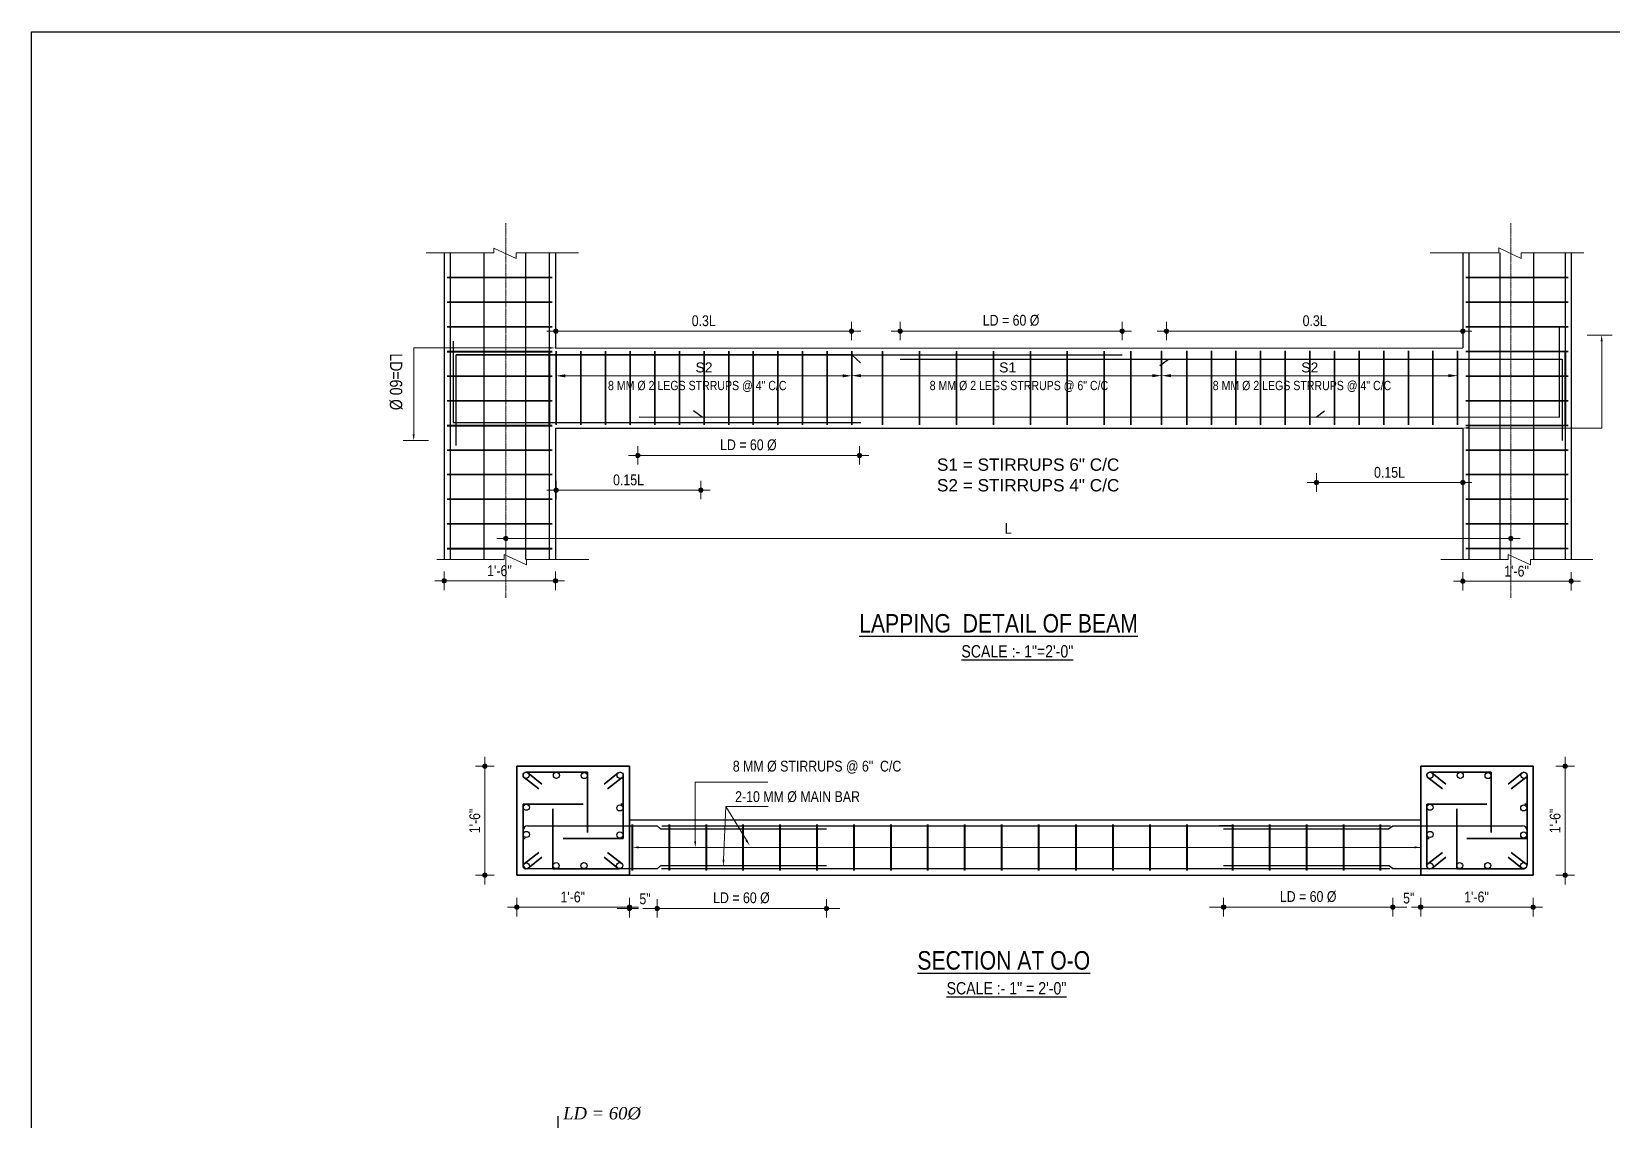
# Model space of a CAD drawing. Header units: inches. Extents: x 57837 to 133168, y 6972 to 27776.
# Drawn here: x 75831 to 76858, y 19423 to 20130 of the extents above; entities that cross this region are included whole.
import ezdxf

# ---------------------------------------------------------------- set-up
doc = ezdxf.new("R2010")
doc.units = ezdxf.units.IN
doc.header["$MEASUREMENT"] = 0
for name, pattern in [('7', [102.626827, 39.007475, -24.611877, 39.007475]), ('CENTER', [2, 1.25, -0.25, 0.25, -0.25]), ('CENTER2', [1.125, 0.75, -0.125, 0.125, -0.125])]:
    doc.linetypes.add(name, pattern=pattern)
for name, color, linetype, lineweight in [('CENTER', 9, 'CENTER', 5), ('DIM', 2, 'Continuous', 13), ('ROD', 1, 'Continuous', 40), ('rod position', 1, 'Continuous', 30), ('stirrup', 60, '7', 35)]:
    doc.layers.add(name, color=color, linetype=linetype, lineweight=lineweight)
doc.layers.add('elevation', color=3, linetype='Continuous')
doc.layers.add('text', color=255, linetype='Continuous')
doc.styles.add('Arial', font='arial.ttf', dxfattribs={"height": 6.5})
doc.styles.add('SLAB', font='timesi.ttf', dxfattribs={"height": 7})
doc.styles.get("Standard").update_dxf_attribs({"font": 'ARIALN.TTF', "height": 7})

msp = doc.modelspace()

# ---------------------------------------------------------------- hatches: boundary and pattern name
at = {"lineweight": 13}
h = msp.add_hatch(color=256, dxfattribs=at)
edge = h.paths.add_edge_path()
edge.add_arc((76172, 19935.6), 1.42, 180, 540)
h = msp.add_hatch(color=256, dxfattribs=at)
edge = h.paths.add_edge_path()
edge.add_arc((76364, 19935.6), 1.42, 0, 360)
h = msp.add_hatch(color=256, dxfattribs=at)
edge = h.paths.add_edge_path()
edge.add_arc((76395.7, 19935.6), 1.42, 180, 540)
h = msp.add_hatch(color=256, dxfattribs=at)
edge = h.paths.add_edge_path()
edge.add_arc((76539.9, 19935.6), 1.42, 0, 360)
h = msp.add_hatch(color=256, dxfattribs=at)
edge = h.paths.add_edge_path()
edge.add_arc((76568.7, 19935.6), 1.42, 180, 540)
h = msp.add_hatch(color=256, dxfattribs=at)
edge = h.paths.add_edge_path()
edge.add_arc((76761.1, 19935.6), 1.42, 0, 360)
h = msp.add_hatch(color=256, dxfattribs=at)
edge = h.paths.add_edge_path()
edge.add_arc((76225.1, 19854.8), 1.42, 180, 540)
h = msp.add_hatch(color=256, dxfattribs=at)
edge = h.paths.add_edge_path()
edge.add_arc((76369.2, 19854.8), 1.42, 0, 360)
h = msp.add_hatch(color=256, dxfattribs=at)
edge = h.paths.add_edge_path()
edge.add_arc((76172.1, 19832.3), 1.42, 180, 540)
h = msp.add_hatch(color=256, dxfattribs=at)
edge = h.paths.add_edge_path()
edge.add_arc((76266.2, 19832.3), 1.42, 0, 360)
h = msp.add_hatch(color=256, dxfattribs=at)
edge = h.paths.add_edge_path()
edge.add_arc((76666.1, 19837.2), 1.42, 180, 540)
h = msp.add_hatch(color=256, dxfattribs=at)
edge = h.paths.add_edge_path()
edge.add_arc((76761.1, 19837.2), 1.42, 0, 360)
h = msp.add_hatch(color=256, dxfattribs=at)
edge = h.paths.add_edge_path()
edge.add_arc((76139.5, 19800.9), 1.42, 180, 540)
h = msp.add_hatch(color=256, dxfattribs=at)
edge = h.paths.add_edge_path()
edge.add_arc((76792.4, 19800.9), 1.42, 0, 360)
h = msp.add_hatch(color=256, dxfattribs=at)
edge = h.paths.add_edge_path()
edge.add_arc((76099.3, 19773.3), 1.42, 180, 540)
h = msp.add_hatch(color=256, dxfattribs=at)
edge = h.paths.add_edge_path()
edge.add_arc((76171.6, 19773.3), 1.42, 0, 360)
h = msp.add_hatch(color=256, dxfattribs=at)
edge = h.paths.add_edge_path()
edge.add_arc((76761.1, 19773), 1.42, 180, 540)
h = msp.add_hatch(color=256, dxfattribs=at)
edge = h.paths.add_edge_path()
edge.add_arc((76831.6, 19773), 1.42, 0, 360)
h = msp.add_hatch(color=256, dxfattribs=at)
edge = h.paths.add_edge_path()
edge.add_arc((76125.8, 19652.9), 1.42, 90, 450)
h = msp.add_hatch(color=256, dxfattribs=at)
edge = h.paths.add_edge_path()
edge.add_arc((76827.7, 19652.9), 1.42, 90, 450)
h = msp.add_hatch(color=256, dxfattribs=at)
edge = h.paths.add_edge_path()
edge.add_arc((76125.8, 19582.1), 1.42, -90, 270)
h = msp.add_hatch(color=256, dxfattribs=at)
edge = h.paths.add_edge_path()
edge.add_arc((76827.7, 19582.1), 1.42, -90, 270)
h = msp.add_hatch(color=256, dxfattribs=at)
edge = h.paths.add_edge_path()
edge.add_arc((76146.6, 19561.3), 1.42, 180, 540)
h = msp.add_hatch(color=256, dxfattribs=at)
edge = h.paths.add_edge_path()
edge.add_arc((76219.7, 19561.3), 1.42, 0, 360)
h = msp.add_hatch(color=256, dxfattribs=at)
edge = h.paths.add_edge_path()
edge.add_arc((76219.7, 19560.5), 1.42, 0, 360)
h = msp.add_hatch(color=256, dxfattribs=at)
edge = h.paths.add_edge_path()
edge.add_arc((76237.7, 19560.5), 1.42, 180, 540)
h = msp.add_hatch(color=256, dxfattribs=at)
edge = h.paths.add_edge_path()
edge.add_arc((76237.7, 19560.5), 1.42, 180, 540)
h = msp.add_hatch(color=256, dxfattribs=at)
edge = h.paths.add_edge_path()
edge.add_arc((76347.7, 19560.5), 1.42, 0, 360)
h = msp.add_hatch(color=256, dxfattribs=at)
edge = h.paths.add_edge_path()
edge.add_arc((76605.8, 19561.3), 1.42, 180, 540)
h = msp.add_hatch(color=256, dxfattribs=at)
edge = h.paths.add_edge_path()
edge.add_arc((76715.8, 19561.3), 1.42, 0, 360)
h = msp.add_hatch(color=256, dxfattribs=at)
edge = h.paths.add_edge_path()
edge.add_arc((76715.8, 19561.3), 1.42, 0, 360)
h = msp.add_hatch(color=256, dxfattribs=at)
edge = h.paths.add_edge_path()
edge.add_arc((76733.8, 19561.3), 1.42, 180, 540)
h = msp.add_hatch(color=256, dxfattribs=at)
edge = h.paths.add_edge_path()
edge.add_arc((76733.8, 19561.3), 1.42, 180, 540)
h = msp.add_hatch(color=256, dxfattribs=at)
edge = h.paths.add_edge_path()
edge.add_arc((76806.9, 19561.3), 1.42, 0, 360)

# ---------------------------------------------------------------- linework, layer by layer
at = {"color": 1}
for p, q in [((75831.3, 18018.3), (75831.3, 20130.1)), ((75831.3, 20130.1), (78711.3, 20130.1))]:
    msp.add_line(p, q, dxfattribs=at)
at = {"lineweight": 13}
for p, q in [((76178, 19935.6), (76166, 19935.6)), ((76172, 19929.6), (76172, 19941.6)), ((76358, 19935.6), (76370, 19935.6)), ((76364, 19941.6), (76364, 19929.6)), ((76401.7, 19935.6), (76389.7, 19935.6)), ((76395.7, 19929.6), (76395.7, 19941.6)), ((76533.9, 19935.6), (76545.9, 19935.6)), ((76539.9, 19941.6), (76539.9, 19929.6)), ((76574.7, 19935.6), (76562.7, 19935.6)), ((76568.7, 19929.6), (76568.7, 19941.6)), ((76755.1, 19935.6), (76767.1, 19935.6)), ((76761.1, 19941.6), (76761.1, 19929.6)), ((76231.1, 19854.8), (76219.1, 19854.8)), ((76225.1, 19848.8), (76225.1, 19860.8)), ((76363.2, 19854.8), (76375.2, 19854.8)), ((76369.2, 19860.8), (76369.2, 19848.8)), ((76666.1, 19831.2), (76666.1, 19843.2)), ((76761.1, 19843.2), (76761.1, 19831.2)), ((76178.1, 19832.3), (76166.1, 19832.3)), ((76172.1, 19826.3), (76172.1, 19838.3)), ((76260.2, 19832.3), (76272.2, 19832.3)), ((76266.2, 19838.3), (76266.2, 19826.3)), ((76672.1, 19837.2), (76660.1, 19837.2)), ((76755.1, 19837.2), (76767.1, 19837.2)), ((76139.5, 19794.9), (76139.5, 19806.9)), ((76792.4, 19806.9), (76792.4, 19794.9)), ((76145.5, 19800.9), (76133.5, 19800.9)), ((76786.4, 19800.9), (76798.4, 19800.9)), ((76105.3, 19773.3), (76093.3, 19773.3)), ((76099.3, 19767.3), (76099.3, 19779.3)), ((76165.6, 19773.3), (76177.6, 19773.3)), ((76171.6, 19779.3), (76171.6, 19767.3)), ((76767.1, 19773), (76755.1, 19773)), ((76761.1, 19767), (76761.1, 19779)), ((76825.6, 19773), (76837.6, 19773)), ((76831.6, 19779), (76831.6, 19767)), ((76125.8, 19646.9), (76125.8, 19658.9)), ((76827.7, 19646.9), (76827.7, 19658.9)), ((76119.8, 19652.9), (76131.8, 19652.9)), ((76821.7, 19652.9), (76833.7, 19652.9)), ((76125.8, 19588.1), (76125.8, 19576.1)), ((76827.7, 19588.1), (76827.7, 19576.1)), ((76131.8, 19582.1), (76119.8, 19582.1)), ((76833.7, 19582.1), (76821.7, 19582.1)), ((76146.6, 19555.3), (76146.6, 19567.3)), ((76219.7, 19567.3), (76219.7, 19555.3)), ((76219.7, 19566.5), (76219.7, 19554.5)), ((76237.7, 19554.5), (76237.7, 19566.5)), ((76237.7, 19554.5), (76237.7, 19566.5)), ((76347.7, 19566.5), (76347.7, 19554.5)), ((76605.8, 19555.3), (76605.8, 19567.3)), ((76715.8, 19567.3), (76715.8, 19555.3)), ((76715.8, 19567.3), (76715.8, 19555.3)), ((76733.8, 19555.3), (76733.8, 19567.3)), ((76733.8, 19555.3), (76733.8, 19567.3)), ((76806.9, 19567.3), (76806.9, 19555.3)), ((76152.6, 19561.3), (76140.6, 19561.3)), ((76213.7, 19561.3), (76225.7, 19561.3)), ((76213.7, 19560.5), (76225.7, 19560.5)), ((76243.7, 19560.5), (76231.7, 19560.5)), ((76243.7, 19560.5), (76231.7, 19560.5)), ((76341.7, 19560.5), (76353.7, 19560.5)), ((76611.8, 19561.3), (76599.8, 19561.3)), ((76709.8, 19561.3), (76721.8, 19561.3)), ((76709.8, 19561.3), (76721.8, 19561.3)), ((76739.8, 19561.3), (76727.8, 19561.3)), ((76739.8, 19561.3), (76727.8, 19561.3)), ((76800.9, 19561.3), (76812.9, 19561.3))]:
    msp.add_line(p, q, dxfattribs=at)
for centre in [(76172, 19935.6), (76364, 19935.6), (76395.7, 19935.6), (76539.9, 19935.6), (76568.7, 19935.6), (76761.1, 19935.6), (76225.1, 19854.8), (76369.2, 19854.8), (76172.1, 19832.3), (76266.2, 19832.3), (76666.1, 19837.2), (76761.1, 19837.2), (76139.5, 19800.9), (76792.4, 19800.9), (76099.3, 19773.3), (76171.6, 19773.3), (76761.1, 19773), (76831.6, 19773), (76125.8, 19652.9), (76827.7, 19652.9), (76125.8, 19582.1), (76827.7, 19582.1), (76146.6, 19561.3), (76219.7, 19561.3), (76219.7, 19560.5), (76237.7, 19560.5), (76237.7, 19560.5), (76347.7, 19560.5), (76605.8, 19561.3), (76715.8, 19561.3), (76715.8, 19561.3), (76733.8, 19561.3), (76733.8, 19561.3), (76806.9, 19561.3)]:
    msp.add_circle(centre, 1.42, dxfattribs=at)
at = {"color": 0, "linetype": 'ByBlock'}
for start, end in [(0, 180), (180, 0)]:
    msp.add_arc((76347.5, 19560.5), 0.125, start, end, dxfattribs=at)
at = {"layer": 'CENTER', "linetype": 'CENTER2'}
for p, q in [((76139.5, 19762.3), (76139.5, 20005.6)), ((76792.4, 19762.3), (76792.4, 20005.6))]:
    msp.add_line(p, q, dxfattribs=at)
at = {"layer": 'DIM'}
for p, q in [((76087.7, 19986.3), (76131.6, 19986.3)), ((76087.7, 19986.3), (76131.6, 19986.3)), ((76131.6, 19986.3), (76131.6, 19989.5)), ((76131.6, 19989.5), (76146.2, 19982.8)), ((76131.6, 19986.3), (76131.6, 19989.5)), ((76131.6, 19989.5), (76146.2, 19982.8)), ((76146.2, 19982.8), (76146.2, 19986.3)), ((76146.2, 19986.3), (76186.7, 19986.3)), ((76146.2, 19982.8), (76146.2, 19986.3)), ((76146.2, 19986.3), (76186.7, 19986.3)), ((76740, 19986.4), (76784.6, 19986.4)), ((76740, 19986.4), (76784.6, 19986.4)), ((76784.6, 19986.4), (76784.6, 19989.6)), ((76784.6, 19989.6), (76799.1, 19982.8)), ((76784.6, 19986.4), (76784.6, 19989.6)), ((76784.6, 19989.6), (76799.1, 19982.8)), ((76799.1, 19982.8), (76799.1, 19986.4)), ((76799.1, 19986.4), (76839.8, 19986.4)), ((76799.1, 19982.8), (76799.1, 19986.4)), ((76799.1, 19986.4), (76839.8, 19986.4)), ((76841.9, 19932.9), (76858.2, 19932.9)), ((76089.1, 19864.4), (76072.8, 19864.4)), ((76094.5, 19787.2), (76138.4, 19787.2)), ((76094.5, 19787.2), (76138.4, 19787.2)), ((76138.4, 19787.2), (76138.4, 19790.4)), ((76138.4, 19790.4), (76152.9, 19783.6)), ((76138.4, 19787.2), (76138.4, 19790.4)), ((76138.4, 19790.4), (76152.9, 19783.6)), ((76152.9, 19783.6), (76152.9, 19787.2)), ((76152.9, 19787.2), (76193.4, 19787.2)), ((76152.9, 19783.6), (76152.9, 19787.2)), ((76152.9, 19787.2), (76193.4, 19787.2)), ((76746.8, 19787.2), (76790.7, 19787.2)), ((76790.7, 19787.2), (76790.7, 19790.5)), ((76790.7, 19790.5), (76805.2, 19783.7)), ((76805.2, 19783.7), (76805.2, 19787.2)), ((76805.2, 19787.2), (76845.7, 19787.2)), ((76280.9, 19592.1), (76282.4, 19626.7)), ((76282.4, 19626.7), (76309.8, 19626.7)), ((76241.7, 19560.5), (76343.7, 19560.5))]:
    msp.add_line(p, q, dxfattribs=at)
at = {"layer": 'DIM', "linetype": 'Continuous'}
for p, q in [((76176, 19935.6), (76360, 19935.6)), ((76399.7, 19935.6), (76535.9, 19935.6)), ((76757.1, 19935.6), (76572.7, 19935.6)), ((76229.1, 19854.8), (76365.2, 19854.8)), ((76176.1, 19832.3), (76262.2, 19832.3)), ((76670.1, 19837.2), (76757.1, 19837.2)), ((76143.5, 19800.9), (76788.4, 19800.9)), ((76103.3, 19773.3), (76167.6, 19773.3)), ((76765.1, 19773), (76827.6, 19773)), ((76125.8, 19648.9), (76125.8, 19586.1)), ((76827.7, 19648.9), (76827.7, 19586.1)), ((76215.7, 19561.3), (76150.6, 19561.3)), ((76215.7, 19560.5), (76211.7, 19560.5)), ((76228.5, 19560.5), (76356.5, 19560.5)), ((76241.7, 19560.5), (76245.7, 19560.5)), ((76596.7, 19561.3), (76724.7, 19561.3)), ((76609.8, 19561.3), (76711.8, 19561.3)), ((76711.8, 19561.3), (76707.8, 19561.3)), ((76737.8, 19561.3), (76741.8, 19561.3)), ((76802.9, 19561.3), (76737.8, 19561.3))]:
    msp.add_line(p, q, dxfattribs=at)
at = {"layer": 'DIM', "extrusion": (0, 0, -1)}
for p, q in [((76851.4, 19928.9), (76851.4, 19882.7)), ((76167.6, 19924.6), (76079.6, 19924.6)), ((76079.6, 19924.6), (76079.6, 19902)), ((76079.6, 19868.4), (76079.6, 19914.5)), ((76851.4, 19872.6), (76851.4, 19895.3)), ((76765.1, 19872.6), (76851.4, 19872.6))]:
    msp.add_line(p, q, dxfattribs=at)
at = {"layer": 'DIM', "lineweight": 9}
for p, q in [((76178, 19906.5), (76358.2, 19906.5)), ((76370.2, 19906.6), (76559.5, 19906.6)), ((76571.5, 19906.6), (76751.8, 19906.6))]:
    msp.add_line(p, q, dxfattribs=at)
at = {"layer": 'DIM', "lineweight": 13}
for p, q in [((76262.5, 19604.1), (76262.5, 19642.5)), ((76262.5, 19642.5), (76309.6, 19642.5)), ((76295.7, 19604.8), (76282.4, 19626.7)), ((76225.7, 19600.1), (76733.8, 19600.1)), ((76729.8, 19600.1), (76238.1, 19600.1))]:
    msp.add_line(p, q, dxfattribs=at)
at = {"layer": 'DIM', "linetype": 'Continuous', "lineweight": -3}
msp.add_line((76173.1, 19425.5), (76173.1, 19416.3), dxfattribs=at)
at = {"layer": 'DIM', "extrusion": (0, 0, -1)}
for points in [[(-76167.6, 19924), (-76171.6, 19924.6), (-76167.6, 19925.3)], [(-76852.1, 19928.9), (-76851.4, 19932.9), (-76850.7, 19928.9)], [(-76765.1, 19873.3), (-76761.1, 19872.6), (-76765.1, 19872)], [(-76078.9, 19868.4), (-76079.6, 19864.4), (-76080.2, 19868.4)]]:
    msp.add_solid(points, dxfattribs=at)
at = {"layer": 'DIM'}
for points in [[(76178, 19907.5), (76178, 19905.5), (76172, 19906.5)], [(76358.2, 19907.5), (76358.2, 19905.5), (76364.2, 19906.5)], [(76370.2, 19907.6), (76370.2, 19905.6), (76364.2, 19906.6)], [(76559.5, 19907.6), (76559.5, 19905.6), (76565.5, 19906.6)], [(76571.5, 19907.6), (76571.5, 19905.6), (76565.5, 19906.6)], [(76751.8, 19907.6), (76751.8, 19905.6), (76757.8, 19906.6)], [(76281.5, 19592.1), (76280.7, 19588.1), (76280.2, 19592.2)]]:
    msp.add_solid(points, dxfattribs=at)
at = {"layer": 'DIM', "lineweight": 13}
for points in [[(76225.7, 19599.5), (76221.7, 19600.1), (76225.7, 19600.8)], [(76263.1, 19604.1), (76262.5, 19600.1), (76261.8, 19604.1)], [(76296.3, 19605.1), (76297.8, 19601.4), (76295.1, 19604.4)], [(76729.8, 19600.8), (76733.8, 19600.1), (76729.8, 19599.5)]]:
    msp.add_solid(points, dxfattribs=at)
at = {"layer": 'elevation'}
for p, q in [((76099.3, 19986.3), (76099.3, 19872.5)), ((76099.3, 19986.3), (76099.3, 19924.5)), ((76171.6, 19986.3), (76171.6, 19924.5)), ((76171.6, 19986.3), (76171.6, 19924.5)), ((76171.6, 19986.3), (76171.6, 19924.5)), ((76761.1, 19986.4), (76761.1, 19924.6)), ((76761.1, 19986.4), (76761.1, 19924.6)), ((76761.1, 19986.4), (76761.1, 19924.6)), ((76831.6, 19986.4), (76831.6, 19924.6)), ((76831.6, 19986.4), (76831.6, 19924.6)), ((76831.6, 19986.4), (76831.6, 19924.6)), ((76171.6, 19924.5), (76761.1, 19924.6)), ((76831.6, 19924.6), (76831.6, 19872.6)), ((76099.3, 19872.5), (76099.3, 19787.2)), ((76099.3, 19872.5), (76099.3, 19787.2)), ((76171.6, 19872.5), (76761.1, 19872.6)), ((76171.6, 19872.5), (76171.6, 19787.2)), ((76171.6, 19872.5), (76171.6, 19787.2)), ((76171.6, 19872.5), (76171.6, 19787.2)), ((76761.1, 19872.6), (76761.1, 19787.2)), ((76761.1, 19872.6), (76761.1, 19787.2)), ((76761.1, 19872.6), (76761.1, 19787.2)), ((76831.6, 19872.6), (76831.6, 19787.2)), ((76831.6, 19872.6), (76831.6, 19787.2)), ((76831.6, 19872.6), (76831.6, 19787.2)), ((76146.6, 19582.1), (76146.6, 19652.9)), ((76146.6, 19652.9), (76219.7, 19652.9)), ((76219.7, 19652.9), (76146.6, 19652.9)), ((76146.6, 19652.9), (76146.6, 19582.1)), ((76219.7, 19652.9), (76146.6, 19652.9)), ((76146.6, 19652.9), (76146.6, 19582.1)), ((76146.6, 19582.1), (76146.6, 19652.9)), ((76146.6, 19652.9), (76219.7, 19652.9)), ((76219.7, 19652.9), (76219.7, 19582.1)), ((76219.7, 19582.1), (76219.7, 19652.9)), ((76219.7, 19582.1), (76219.7, 19652.9)), ((76219.7, 19652.9), (76219.7, 19582.1)), ((76733.8, 19582.1), (76733.8, 19652.9)), ((76733.8, 19652.9), (76806.9, 19652.9)), ((76806.9, 19652.9), (76733.8, 19652.9)), ((76733.8, 19652.9), (76733.8, 19582.1)), ((76806.9, 19652.9), (76733.8, 19652.9)), ((76733.8, 19652.9), (76733.8, 19582.1)), ((76733.8, 19582.1), (76733.8, 19652.9)), ((76733.8, 19652.9), (76806.9, 19652.9)), ((76806.9, 19652.9), (76806.9, 19582.1)), ((76806.9, 19582.1), (76806.9, 19652.9)), ((76806.9, 19582.1), (76806.9, 19652.9)), ((76806.9, 19652.9), (76806.9, 19582.1)), ((76219.7, 19618.1), (76733.8, 19618.1)), ((76219.7, 19582.1), (76146.6, 19582.1)), ((76146.6, 19582.1), (76219.7, 19582.1)), ((76146.6, 19582.1), (76219.7, 19582.1)), ((76219.7, 19582.1), (76146.6, 19582.1)), ((76171.7, 19582.1), (76608.8, 19582.1)), ((76608.8, 19582.1), (76806.9, 19582.1)), ((76806.9, 19582.1), (76733.8, 19582.1)), ((76733.8, 19582.1), (76806.9, 19582.1)), ((76733.8, 19582.1), (76806.9, 19582.1)), ((76806.9, 19582.1), (76733.8, 19582.1))]:
    msp.add_line(p, q, dxfattribs=at)
at = {"layer": 'ROD'}
for p, q in [((76101.3, 19922.3), (76169.6, 19922.3)), ((76167.6, 19922.5), (76167.6, 19874.5)), ((76167.6, 19922.5), (76167.6, 19874.5)), ((76827.6, 19922.6), (76827.6, 19874.6)), ((76827.6, 19922.6), (76827.6, 19874.6)), ((76101.3, 19874.3), (76169.6, 19874.3)), ((76101.3, 19794.3), (76169.6, 19794.3)), ((76221.7, 19585.1), (76221.7, 19615.1)), ((76245.7, 19585.1), (76245.7, 19615.1)), ((76269.7, 19585.1), (76269.7, 19615.1)), ((76293.7, 19585.1), (76293.7, 19615.1)), ((76317.7, 19585.1), (76317.7, 19615.1)), ((76341.7, 19585.1), (76341.7, 19615.1)), ((76365.7, 19585.1), (76365.7, 19615.1)), ((76389.7, 19585.1), (76389.7, 19615.1)), ((76413.7, 19585.1), (76413.7, 19615.1)), ((76437.7, 19585.1), (76437.7, 19615.1)), ((76461.7, 19585.1), (76461.7, 19615.1)), ((76485.7, 19585.1), (76485.7, 19615.1)), ((76510, 19585.1), (76510, 19615.1)), ((76534, 19585.1), (76534, 19615.1)), ((76558, 19585.1), (76558, 19615.1)), ((76582, 19585.1), (76582, 19615.1)), ((76611.8, 19585.1), (76611.8, 19615.1)), ((76611.8, 19585.1), (76611.8, 19615.1)), ((76635.8, 19585.1), (76635.8, 19615.1)), ((76635.8, 19585.1), (76635.8, 19615.1)), ((76659.8, 19585.1), (76659.8, 19615.1)), ((76683.8, 19585.1), (76683.8, 19615.1)), ((76707.8, 19585.1), (76707.8, 19615.1))]:
    msp.add_line(p, q, dxfattribs=at)
at = {"layer": 'rod position'}
for p, q in [((76103.3, 19986.3), (76103.3, 19787.2)), ((76103.3, 19986.3), (76103.3, 19787.2)), ((76125.2, 19986.3), (76125.2, 19787.2)), ((76125.2, 19986.3), (76125.2, 19787.2)), ((76152.2, 19986.3), (76152.2, 19787.2)), ((76152.2, 19986.3), (76152.2, 19787.2)), ((76167.6, 19986.3), (76167.6, 19787.2)), ((76167.6, 19986.3), (76167.6, 19787.2)), ((76765.1, 19986.4), (76765.1, 19787.2)), ((76765.1, 19986.4), (76765.1, 19787.2)), ((76785.2, 19986.4), (76785.2, 19787.2)), ((76785.2, 19986.4), (76785.2, 19787.2)), ((76807.2, 19986.4), (76807.2, 19787.2)), ((76807.2, 19986.4), (76807.2, 19787.2)), ((76827.6, 19986.4), (76827.6, 19787.2)), ((76827.6, 19986.4), (76827.6, 19787.2)), ((76824, 19879.7), (76824, 19938.6)), ((76105.1, 19929.1), (76105.1, 19876.2)), ((76364.2, 19920.1), (76107.1, 19920.1)), ((76107.1, 19920.1), (76539.9, 19920.1)), ((76107.1, 19861.2), (76107.1, 19920.1)), ((76369.9, 19915), (76364.2, 19920.1)), ((76395.7, 19917.3), (76825.8, 19917.3)), ((76564.3, 19913.3), (76569.9, 19917.3)), ((76569.9, 19917.3), (76825.8, 19917.3)), ((76825.8, 19917.3), (76825.8, 19864.4)), ((76266.9, 19879.7), (76261.4, 19883.7)), ((76665.8, 19879.7), (76671.4, 19883.7)), ((76105.1, 19876.2), (76370, 19876.2)), ((76105.1, 19876.2), (76105.1, 19876.2)), ((76226, 19879.8), (76824, 19879.7)), ((76825.8, 19864.4), (76825.8, 19864.4)), ((76150.6, 19589.1), (76150.6, 19611.1)), ((76153.6, 19614.1), (76237.7, 19614.1)), ((76237.7, 19614.1), (76239.8, 19612.1)), ((76239.8, 19612.1), (76347.7, 19612.1)), ((76240.7, 19614.1), (76608.8, 19614.1)), ((76611.8, 19614.1), (76603.1, 19614.1)), ((76603.1, 19614.1), (76714.1, 19614.1)), ((76605.8, 19612.1), (76712.8, 19612.1)), ((76712.8, 19612.1), (76715.8, 19614.1)), ((76715.8, 19614.1), (76799.9, 19614.1)), ((76802.9, 19611.1), (76802.9, 19589.1)), ((76237.7, 19586.1), (76153.6, 19586.1)), ((76239.9, 19588.1), (76237.7, 19586.1)), ((76347.7, 19588.1), (76239.9, 19588.1)), ((76608.8, 19586.1), (76240.6, 19586.1)), ((76713.4, 19588.1), (76605.8, 19588.1)), ((76713.8, 19586.1), (76608.8, 19586.1)), ((76715.8, 19586.1), (76713.4, 19588.1)), ((76799.9, 19586.1), (76715.8, 19586.1))]:
    msp.add_line(p, q, dxfattribs=at)
for centre in [(76152.6, 19646.9), (76172.3, 19646.9), (76190.4, 19646.8), (76213.7, 19646.9), (76739.8, 19646.9), (76759.5, 19646.9), (76777.6, 19646.8), (76800.9, 19646.9), (76152.7, 19626.2), (76213.5, 19625.8), (76739.9, 19626.2), (76800.8, 19625.8), (76152.7, 19608.5), (76213.5, 19608.2), (76739.9, 19608.5), (76800.8, 19608.2), (76152.7, 19588.1), (76172.1, 19588.3), (76190.2, 19588.3), (76213.4, 19588.3), (76739.9, 19588.1), (76759.2, 19588.3), (76777.4, 19588.3), (76800.7, 19588.3)]:
    msp.add_circle(centre, 2, dxfattribs=at)
for centre, radius, start, end in [((76153.6, 19611.1), 3, 90, 180), ((76799.9, 19611.1), 3, 0, 90), ((76153.6, 19589.1), 3, 180, 270), ((76800.2, 19588.8), 2.72, 263.797, 6.203)]:
    msp.add_arc(centre, radius, start, end, dxfattribs=at)
at = {"layer": 'stirrup', "linetype": 'Continuous'}
for p, q in [((76101.3, 19970.3), (76169.6, 19970.3)), ((76101.3, 19970.3), (76169.6, 19970.3)), ((76763.1, 19970.4), (76829.6, 19970.4)), ((76763.1, 19970.4), (76829.6, 19970.4)), ((76101.3, 19954.3), (76169.6, 19954.3)), ((76101.3, 19954.3), (76169.6, 19954.3)), ((76763.1, 19954.4), (76829.6, 19954.4)), ((76763.1, 19954.4), (76829.6, 19954.4)), ((76101.3, 19938.3), (76169.6, 19938.3)), ((76101.3, 19938.3), (76169.6, 19938.3)), ((76763.1, 19938.4), (76829.6, 19938.4)), ((76763.1, 19938.4), (76829.6, 19938.4)), ((76101.3, 19922.3), (76169.6, 19922.3)), ((76172.2, 19922.6), (76172.2, 19874.6)), ((76188.2, 19922.6), (76188.2, 19874.6)), ((76204.2, 19922.6), (76204.2, 19874.6)), ((76220.2, 19922.6), (76220.2, 19874.6)), ((76236.2, 19922.6), (76236.2, 19874.6)), ((76252.2, 19922.6), (76252.2, 19874.6)), ((76268.2, 19922.6), (76268.2, 19874.6)), ((76284.2, 19922.6), (76284.2, 19874.6)), ((76300.2, 19922.6), (76300.2, 19874.6)), ((76316.2, 19922.6), (76316.2, 19874.6)), ((76332.2, 19922.6), (76332.2, 19874.6)), ((76348.2, 19922.6), (76348.2, 19874.6)), ((76364.2, 19922.6), (76364.2, 19874.6)), ((76384.2, 19922.6), (76384.2, 19874.6)), ((76408.2, 19922.6), (76408.2, 19874.6)), ((76432.2, 19922.6), (76432.2, 19874.6)), ((76456.2, 19922.6), (76456.2, 19874.6)), ((76480.2, 19922.6), (76480.2, 19874.6)), ((76504.2, 19922.6), (76504.2, 19874.6)), ((76528.2, 19922.6), (76528.2, 19874.6)), ((76545.5, 19922.6), (76545.5, 19874.6)), ((76565.5, 19922.7), (76565.5, 19874.6)), ((76581.8, 19922.7), (76581.8, 19874.6)), ((76597.8, 19922.7), (76597.8, 19874.6)), ((76613.8, 19922.7), (76613.8, 19874.6)), ((76629.8, 19922.7), (76629.8, 19874.6)), ((76645.8, 19922.7), (76645.8, 19874.6)), ((76661.8, 19922.7), (76661.8, 19874.6)), ((76677.8, 19922.7), (76677.8, 19874.6)), ((76693.8, 19922.7), (76693.8, 19874.6)), ((76709.8, 19922.7), (76709.8, 19874.6)), ((76725.8, 19922.7), (76725.8, 19874.6)), ((76741.8, 19922.7), (76741.8, 19874.6)), ((76757.8, 19922.7), (76757.8, 19874.6)), ((76763.1, 19922.3), (76829.6, 19922.3)), ((76763.1, 19922.3), (76829.6, 19922.3)), ((76101.3, 19906.3), (76169.6, 19906.3)), ((76101.3, 19906.3), (76169.6, 19906.3)), ((76763.1, 19906.3), (76829.6, 19906.3)), ((76763.1, 19906.3), (76829.6, 19906.3)), ((76101.3, 19890.3), (76169.6, 19890.3)), ((76101.3, 19890.3), (76169.6, 19890.3)), ((76763.1, 19890.3), (76829.6, 19890.3)), ((76763.1, 19890.3), (76829.6, 19890.3)), ((76101.3, 19874.3), (76169.6, 19874.3)), ((76763.1, 19874.3), (76829.6, 19874.3)), ((76763.1, 19874.3), (76829.6, 19874.3)), ((76101.3, 19858.3), (76169.6, 19858.3)), ((76101.3, 19858.3), (76169.6, 19858.3)), ((76763.1, 19858.3), (76829.6, 19858.3)), ((76763.1, 19858.3), (76829.6, 19858.3)), ((76101.3, 19842.3), (76169.6, 19842.3)), ((76101.3, 19842.3), (76169.6, 19842.3)), ((76763.1, 19842.3), (76829.6, 19842.3)), ((76763.1, 19842.3), (76829.6, 19842.3)), ((76101.3, 19826.3), (76169.6, 19826.3)), ((76101.3, 19826.3), (76169.6, 19826.3)), ((76763.1, 19826.3), (76829.6, 19826.3)), ((76763.1, 19826.3), (76829.6, 19826.3)), ((76101.3, 19810.3), (76169.6, 19810.3)), ((76101.3, 19810.3), (76169.6, 19810.3)), ((76763.1, 19810.3), (76829.6, 19810.3)), ((76763.1, 19810.3), (76829.6, 19810.3)), ((76101.3, 19794.3), (76169.6, 19794.3)), ((76763.1, 19794.3), (76829.6, 19794.3)), ((76763.1, 19794.3), (76829.6, 19794.3))]:
    msp.add_line(p, q, dxfattribs=at)
at = {"layer": 'stirrup'}
for p, q in [((76152.6, 19648.9), (76213.9, 19648.9)), ((76162.9, 19641.2), (76153.8, 19648.5)), ((76170, 19648.9), (76192.4, 19648.9)), ((76170, 19586.1), (76170, 19648.9)), ((76192.4, 19648.9), (76192.4, 19586.1)), ((76203.4, 19641.2), (76212.5, 19648.5)), ((76213.5, 19648.9), (76213.9, 19648.9)), ((76739.8, 19648.9), (76801.1, 19648.9)), ((76750.1, 19641.2), (76741, 19648.5)), ((76757.2, 19648.9), (76779.7, 19648.9)), ((76757.2, 19586.1), (76757.2, 19648.9)), ((76779.7, 19648.9), (76779.7, 19586.1)), ((76790.6, 19641.2), (76799.7, 19648.5)), ((76800.7, 19648.9), (76801.1, 19648.9)), ((76150.6, 19588.1), (76150.6, 19646.9)), ((76151.3, 19645.5), (76160.8, 19638.2)), ((76215, 19645.5), (76205.5, 19638.2)), ((76215.7, 19647.2), (76215.7, 19588.5)), ((76215.7, 19647.2), (76215.7, 19646.6)), ((76737.8, 19588.1), (76737.8, 19646.9)), ((76738.5, 19645.5), (76748, 19638.2)), ((76802.2, 19645.5), (76792.7, 19638.2)), ((76802.9, 19647.2), (76802.9, 19588.5)), ((76802.9, 19647.2), (76802.9, 19646.6)), ((76150.6, 19628.2), (76215.7, 19628.2)), ((76150.6, 19605.8), (76150.6, 19628.2)), ((76215.7, 19628.2), (76215.7, 19605.8)), ((76737.8, 19628.2), (76802.9, 19628.2)), ((76737.8, 19605.8), (76737.8, 19628.2)), ((76802.9, 19628.2), (76802.9, 19605.8)), ((76215.7, 19605.8), (76150.6, 19605.8)), ((76151.3, 19589.5), (76160.8, 19596.8)), ((76215, 19589.5), (76205.5, 19596.8)), ((76802.9, 19605.8), (76737.8, 19605.8)), ((76738.5, 19589.5), (76748, 19596.8)), ((76802.2, 19589.5), (76792.7, 19596.8)), ((76213.2, 19586.1), (76152.6, 19586.1)), ((76162.9, 19593.8), (76153.8, 19586.5)), ((76192.4, 19586.1), (76170, 19586.1)), ((76203.4, 19593.8), (76212.5, 19586.5)), ((76800.5, 19586.1), (76739.8, 19586.1)), ((76750.1, 19593.8), (76741, 19586.5)), ((76779.7, 19586.1), (76757.2, 19586.1)), ((76790.6, 19593.8), (76799.7, 19586.5))]:
    msp.add_line(p, q, dxfattribs=at)
for centre, start, end in [((76152.6, 19646.9), 90, 180), ((76739.8, 19646.9), 90, 180), ((76152.6, 19588.1), 180, 270), ((76739.8, 19588.1), 180, 270)]:
    msp.add_arc(centre, 2, start, end, dxfattribs=at)

# ---------------------------------------------------------------- texts
at = {"layer": 'DIM'}
for s, p in [('0.3L', (76260.2, 19938.8)), ('LD = 60 Ø', (76449.3, 19939.1)), ('0.3L', (76657.1, 19938.8)), ('LD = 60 Ø', (76278.6, 19858.2)), ('0.15L', (76209.1, 19835.4)), ('0.15L', (76703.5, 19840.3)), ('L', (76463.6, 19803.9)), ('1\'-6"', (76127.3, 19776.4)), ('1\'-6"', (76788.1, 19776.1)), ('1\'-6"', (76174.9, 19564.4)), ('5"', (76226.2, 19563.2)), ('LD = 60 Ø', (76274.1, 19563.9)), ('LD = 60 Ø', (76642.3, 19564.7)), ('5"', (76722.4, 19563.7)), ('1\'-6"', (76762.1, 19564.4))]:
    msp.add_text(s, height=7, dxfattribs=at).set_placement(p)
for s, height, rotation, p in [('LD=60 Ø', 8, 270, (76064.1, 19921.1)), ('1\'-6"', 7, 90, (76122.7, 19609.3)), ('1\'-6"', 7, 90, (76824.6, 19609.3))]:
    msp.add_text(s, height=height, rotation=rotation, dxfattribs=at).set_placement(p)
for s, height, style, p in [('S2', 6.5, 'Arial', (76262.6, 19908.7)), ('S1', 6.5, 'Arial', (76459.9, 19908.7)), ('S2', 6.5, 'Arial', (76656.2, 19908.7)), ('LD = 60Ø', 8, 'SLAB', (76176.7, 19423.4))]:
    msp.add_text(s, height=height, dxfattribs=dict(at, style=style)).set_placement(p)
at = {"layer": 'text'}
for s, height, p in [('8 MM Ø 2 LEGS STRRUPS @ 4" C/C', 6, (76205.8, 19897.2)), ('8 MM Ø 2 LEGS STRRUPS @ 6" C/C', 6, (76414.8, 19897.2)), ('8 MM Ø 2 LEGS STRRUPS @ 4" C/C', 6, (76598.7, 19897.2)), ('%%ULAPPING  DETAIL OF BEAM', 12, (76369, 19739.7)), ('%%USCALE :- 1"=2\'-0"', 8, (76435.4, 19723.5)), ('8 MM Ø STIRRUPS @ 6"  C/C', 7, (76286.9, 19649.4)), ('2-10 MM Ø MAIN BAR', 7, (76288.4, 19629.6)), ('%%USECTION AT O-O', 12, (76406.8, 19520.7)), ('%%USCALE :- 1" = 2\'-0"', 8, (76425.8, 19504.6))]:
    msp.add_text(s, height=height, dxfattribs=at).set_placement(p)
at = {"layer": 'text', "style": 'Arial'}
for s, p in [('S1 = STIRRUPS 6" C/C', (76419.5, 19844.8)), ('S2 = STIRRUPS 4" C/C', (76419.5, 19831.4))]:
    msp.add_text(s, height=8, dxfattribs=at).set_placement(p)

doc.saveas('drawing.dxf')
